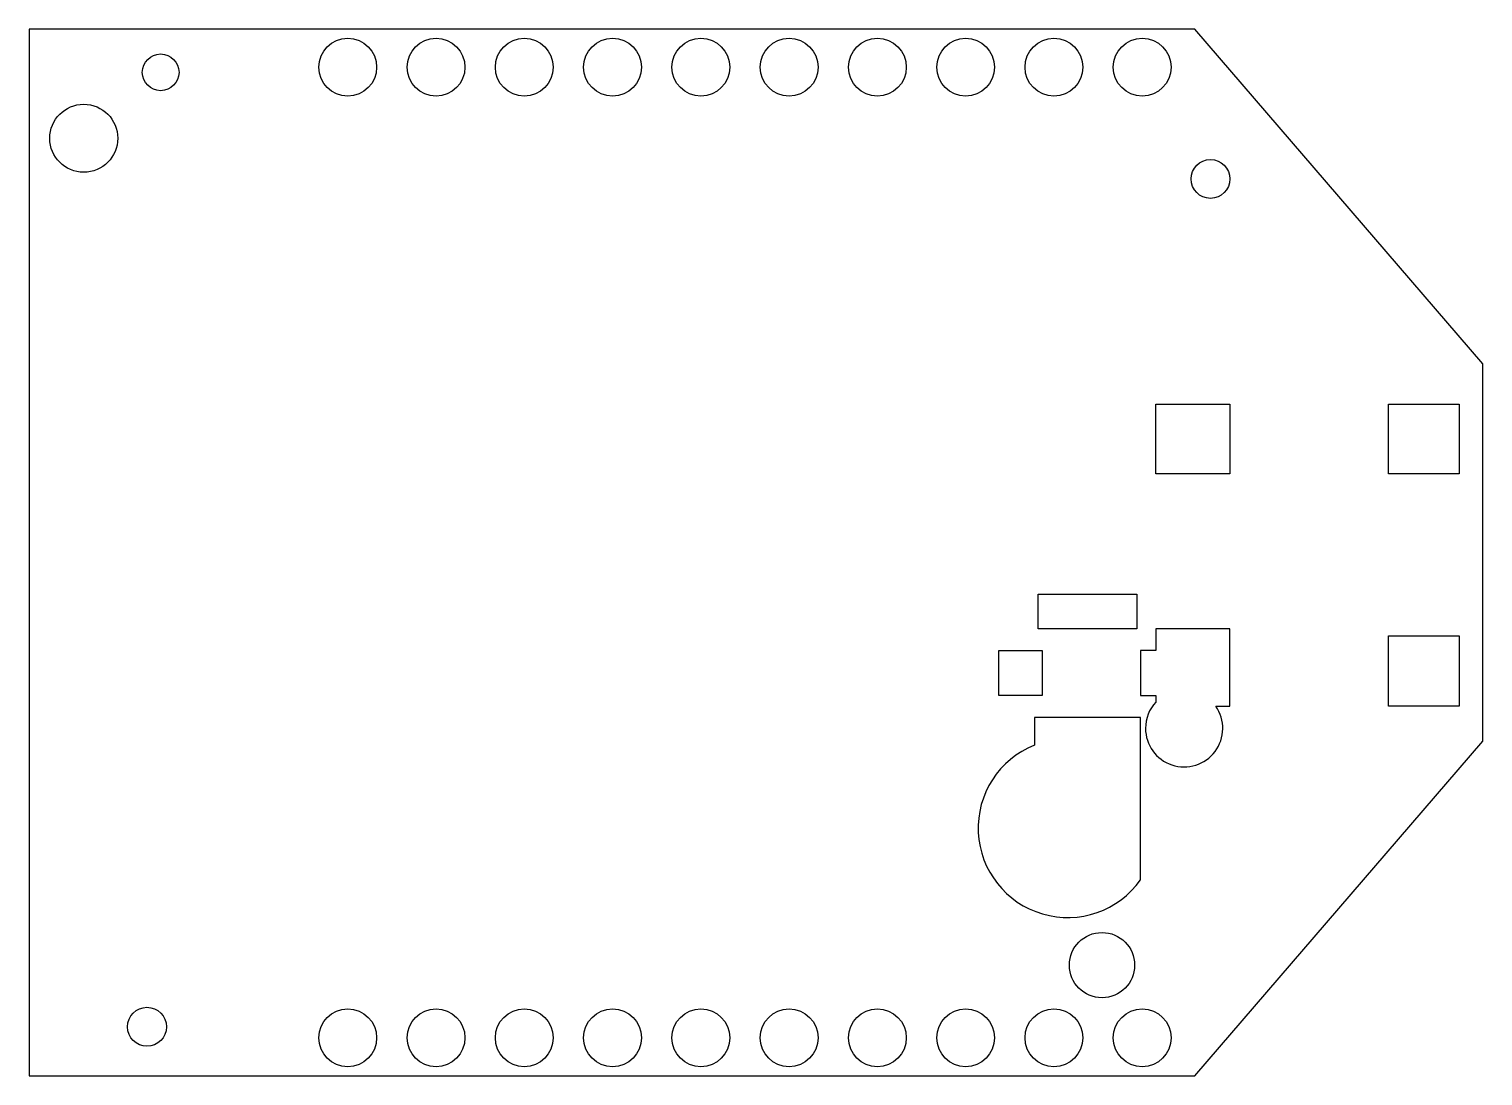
# Model space of a CAD drawing. Header units: millimetres. Extents: x -20.1 to 12.8, y 6.1 to 29.8.
import ezdxf

# ---------------------------------------------------------------- set-up
doc = ezdxf.new("R2010")
doc.units = ezdxf.units.MM
doc.layers.get('0').update_dxf_attribs({"linetype": 'CONTINUOUS'})

msp = doc.modelspace()

# ---------------------------------------------------------------- linework, layer by layer
for p, q in [((6.262, 29.79), (-20.148, 29.79)), ((-20.148, 29.79), (-20.148, 6.06)), ((12.792, 22.2), (6.262, 29.79)), ((12.792, 13.65), (12.792, 22.2)), ((6.262, 6.06), (12.792, 13.65)), ((-20.148, 6.06), (6.262, 6.06))]:
    msp.add_line(p, q)
for points in [[(6.262, 29.79), (-20.148, 29.79), (-20.148, 6.06), (6.262, 6.06), (12.792, 13.65), (12.792, 22.2)], [(7.059, 21.29), (7.059, 19.708), (5.378, 19.708), (5.378, 21.29)], [(10.65, 19.708), (10.65, 21.29), (12.257, 21.29), (12.257, 19.708)], [(4.952, 16.983), (4.952, 16.192), (2.712, 16.192), (2.712, 16.983)], [(12.257, 16.034), (12.257, 14.439), (10.65, 14.439), (10.65, 16.034)], [(2.809, 15.705), (2.809, 14.682), (1.823, 14.682), (1.823, 15.705)]]:
    msp.add_lwpolyline(points, close=True)
for points in [[(5.378, 14.533, 0.188411), (5.147, 13.94, 1.360726), (6.741, 14.439), (7.059, 14.439), (7.059, 16.192), (5.378, 16.192), (5.378, 15.705), (5.035, 15.705), (5.035, 14.682), (5.378, 14.682)], [(2.631, 13.559, 1.33822), (5.035, 10.506), (5.035, 14.185), (2.631, 14.185)]]:
    msp.add_lwpolyline(points, format="xyb", close=True)
for centre, radius in [((-12.928, 28.925), 0.655), ((-12.928, 28.925), 0.655), ((-10.928, 28.925), 0.655), ((-10.928, 28.925), 0.655), ((-8.928, 28.925), 0.655), ((-8.928, 28.925), 0.655), ((-6.928, 28.925), 0.655), ((-6.928, 28.925), 0.655), ((-4.928, 28.925), 0.655), ((-4.928, 28.925), 0.655), ((-2.928, 28.925), 0.655), ((-2.928, 28.925), 0.655), ((-0.928, 28.925), 0.655), ((-0.928, 28.925), 0.655), ((1.072, 28.925), 0.655), ((1.072, 28.925), 0.655), ((3.072, 28.925), 0.655), ((3.072, 28.925), 0.655), ((5.072, 28.925), 0.655), ((5.072, 28.925), 0.655), ((-17.167, 28.809), 0.416), ((-18.909, 27.315), 0.77), ((6.619, 26.392), 0.439), ((4.161, 8.572), 0.739), ((-17.477, 7.174), 0.442), ((-12.928, 6.925), 0.655), ((-12.928, 6.925), 0.655), ((-10.928, 6.925), 0.655), ((-10.928, 6.925), 0.655), ((-8.928, 6.925), 0.655), ((-8.928, 6.925), 0.655), ((-6.928, 6.925), 0.655), ((-6.928, 6.925), 0.655), ((-4.928, 6.925), 0.655), ((-4.928, 6.925), 0.655), ((-2.928, 6.925), 0.655), ((-2.928, 6.925), 0.655), ((-0.928, 6.925), 0.655), ((-0.928, 6.925), 0.655), ((1.072, 6.925), 0.655), ((1.072, 6.925), 0.655), ((3.072, 6.925), 0.655), ((3.072, 6.925), 0.655), ((5.072, 6.925), 0.655), ((5.072, 6.925), 0.655)]:
    msp.add_circle(centre, radius)

doc.saveas('drawing.dxf')
